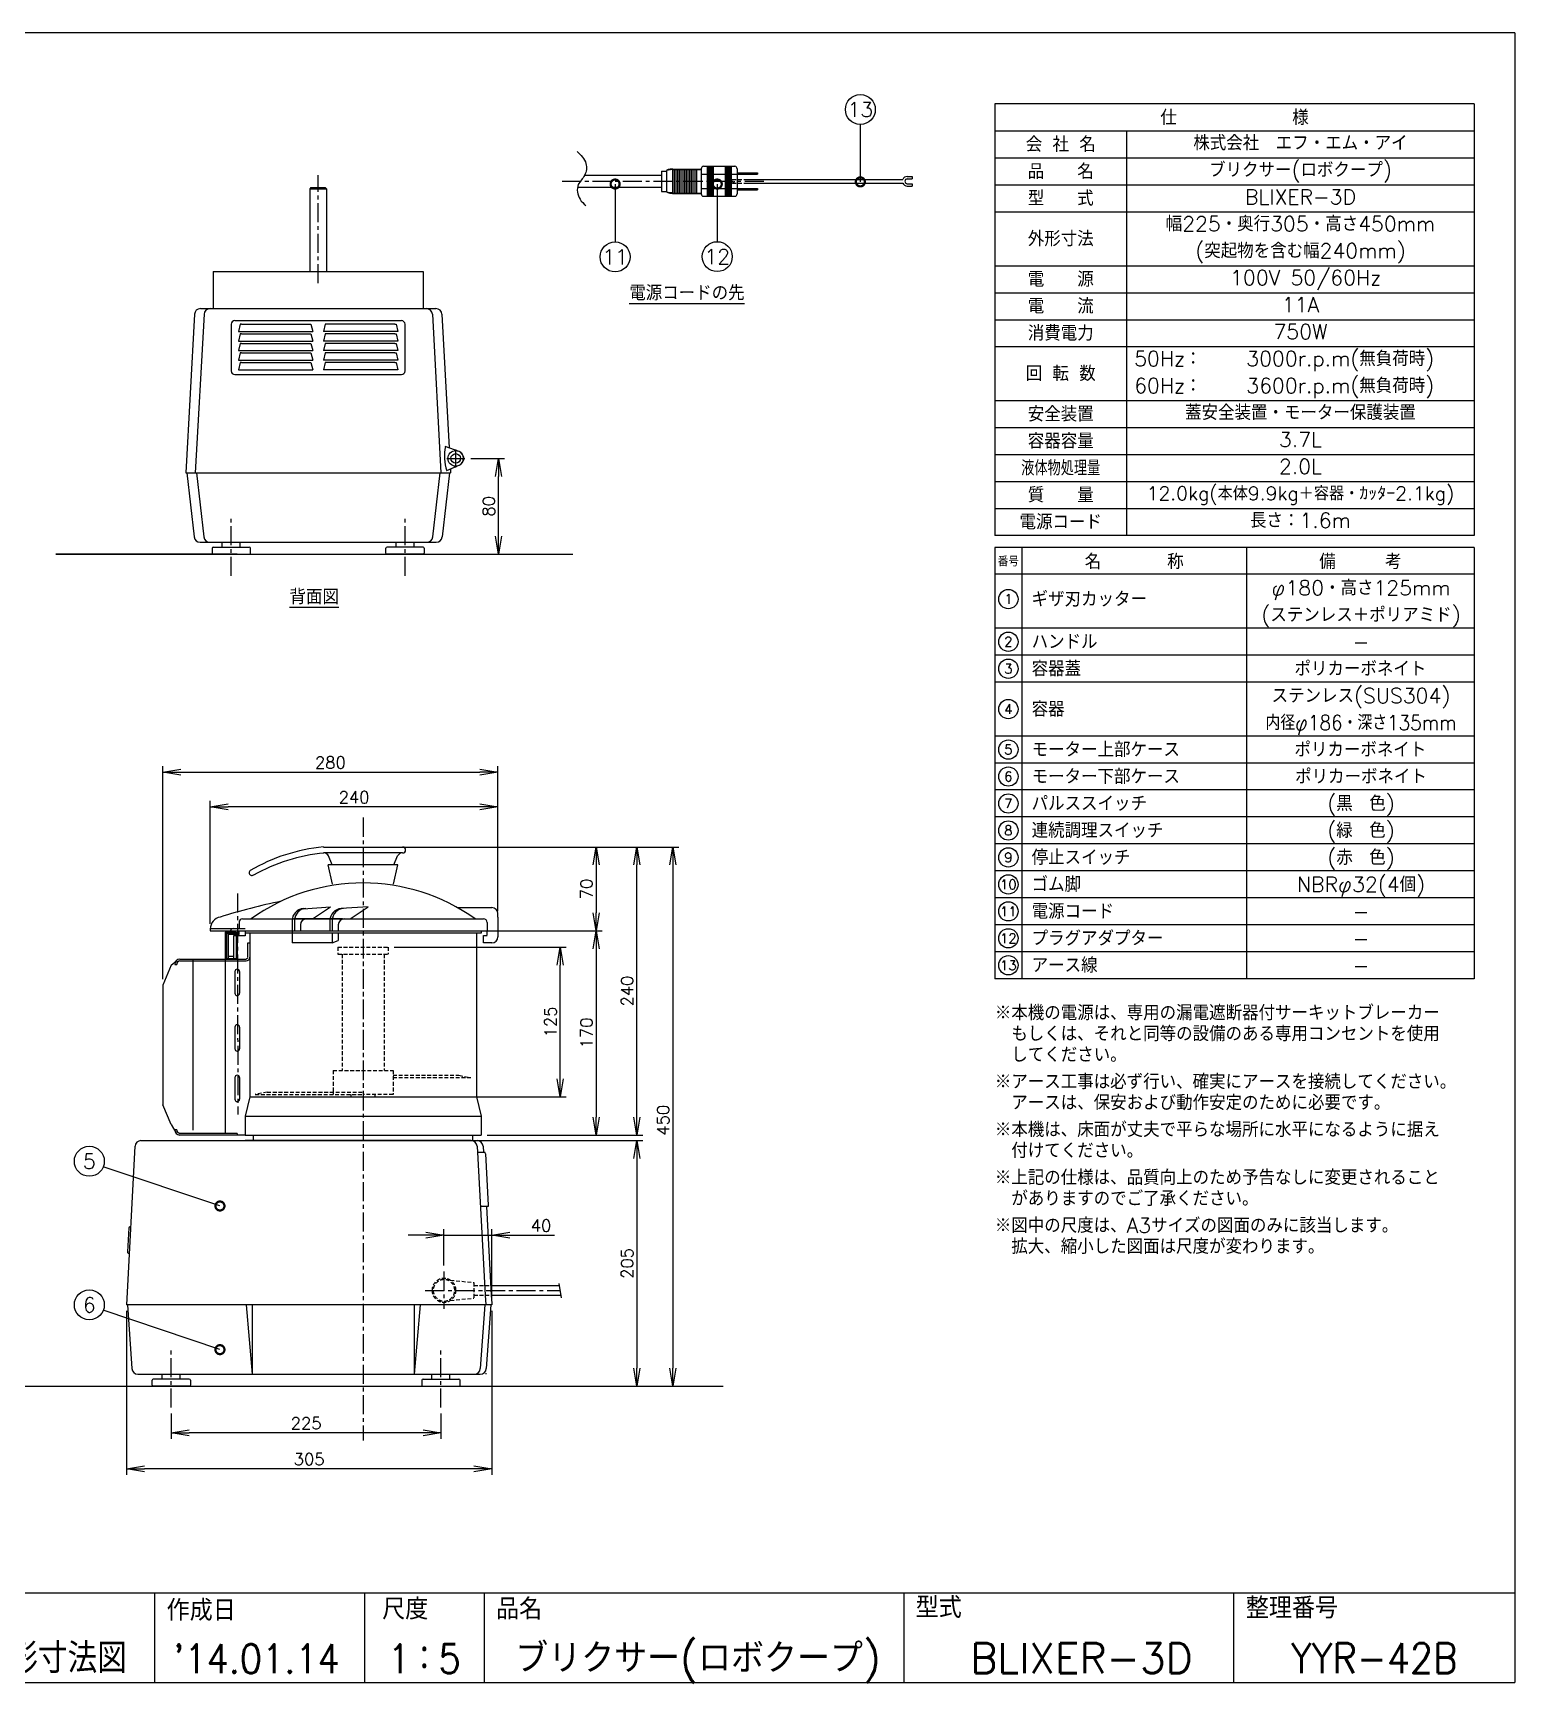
# Model space of a CAD drawing. Extents: x 115 to 2025, y 0 to 1377.
# Drawn here: x 789 to 2025, y 0 to 1377 of the extents above; entities that cross this region are included whole.
import ezdxf
from ezdxf.enums import TextEntityAlignment as Align

# ---------------------------------------------------------------- set-up
doc = ezdxf.new("R2010")
doc.units = 0
doc.header["$LTSCALE"] = 0.5
doc.header["$PDMODE"] = 3
doc.linetypes.add('CENTER', pattern=[50.8, 31.75, -6.35, 6.35, -6.35])
doc.linetypes.add('HIDDEN', pattern=[9.525, 6.35, -3.175])
doc.layers.get('0').update_dxf_attribs({"linetype": 'CONTINUOUS'})
doc.layers.get('DEFPOINTS').update_dxf_attribs({"linetype": 'CONTINUOUS'})
for name, color, linetype in [('DANMEN', 7, 'CONTINUOUS'), ('SIYOU', 7, 'CONTINUOUS'), ('SUNPOU', 7, 'CONTINUOUS'), ('WAKU', 7, 'CONTINUOUS')]:
    doc.layers.add(name, color=color, linetype=linetype)
doc.styles.get("Standard").update_dxf_attribs({"font": 'ROMANS', "bigfont": 'EXTFONT.shx'})
doc.dimstyles.get("Standard").update_dxf_attribs({"dimscale": 5, "dimtxt": 2, "dimasz": 3, "dimexe": 1, "dimexo": 1, "dimgap": 0.6, "dimtad": 3, "dimdec": 0, "dimzin": 0, "dimdsep": 46, "dimtxsty": 'STANDARD', "dimblk1": 'OPEN', "dimblk2": 'OPEN', "dimsah": 1, "dimcen": 1.5, "dimclrd": 7, "dimclre": 7, "dimclrt": 7, "dimadec": 0, "dimazin": 0, "dimtfac": 1, "dimtdec": 0, "dimtmove": 0, "dimatfit": 0, "dimldrblk": 'DOTSMALL', "dimfxl": 1, "dimtvp": 1, "dimtolj": 1, "dimtzin": 0, "dimarcsym": 0})

# ---------------------------------------------------------------- blocks, each defined once
blk = doc.blocks.new('_DotSmall')
at = {"color": 0, "linetype": 'ByBlock', "const_width": 0.5}
blk.add_lwpolyline([(-0.0625, 0, 1), (0.0625, 0, 1)], format="xyb", close=True, dxfattribs=at)
blk = doc.blocks.new('_OPEN')
at = {"color": 0, "linetype": 'ByBlock'}
for p, q in [((-1, 0.167), (0, 0)), ((0, 0), (-1, -0.167)), ((0, 0), (-1, 0))]:
    blk.add_line(p, q, dxfattribs=at)
blk = doc.blocks.new('*D7')
at = {"layer": 'DEFPOINTS', "color": 0}
for p in [(903.9, 229.5), (1128.9, 229.5), (903.9, 208.5)]:
    blk.add_point(p, dxfattribs=at)
at = {"layer": 'SUNPOU', "color": 7, "lineweight": -2}
for p, q in [((903.9, 224.5), (903.9, 203.5)), ((1128.9, 224.5), (1128.9, 203.5)), ((1113.9, 208.5), (918.9, 208.5))]:
    blk.add_line(p, q, dxfattribs=at)
at = {"layer": 'SUNPOU', "color": 7, "lineweight": -2, "xscale": 15, "yscale": 15, "zscale": 15, "rotation": 180}
blk.add_blockref('_OPEN', (903.9, 208.5), dxfattribs=at)
at = {"layer": 'SUNPOU', "color": 7, "lineweight": -2, "xscale": 15, "yscale": 15, "zscale": 15}
blk.add_blockref('_OPEN', (1128.9, 208.5), dxfattribs=at)
at = {"layer": 'SUNPOU', "color": 7, "insert": (1016.4, 216.5), "char_height": 10, "attachment_point": 5}
blk.add_mtext('\\A1;225', dxfattribs=at)
blk = doc.blocks.new('*D8')
at = {"layer": 'DEFPOINTS', "color": 0}
for p in [(1131.4, 373.4), (1131.4, 343), (1171.3, 316.4)]:
    blk.add_point(p, dxfattribs=at)
at = {"layer": 'SUNPOU', "color": 7, "lineweight": -2}
for p, q in [((1116.4, 373.4), (1101.4, 373.4)), ((1131.4, 348), (1131.4, 378.4)), ((1131.4, 373.4), (1171.3, 373.4)), ((1171.3, 321.4), (1171.3, 378.4)), ((1186.3, 373.4), (1223.5, 373.4))]:
    blk.add_line(p, q, dxfattribs=at)
at = {"layer": 'SUNPOU', "color": 7, "lineweight": -2, "xscale": 15, "yscale": 15, "zscale": 15}
blk.add_blockref('_OPEN', (1131.4, 373.4), dxfattribs=at)
at = {"layer": 'SUNPOU', "color": 7, "lineweight": -2, "xscale": 15, "yscale": 15, "zscale": 15, "rotation": 180}
blk.add_blockref('_OPEN', (1171.3, 373.4), dxfattribs=at)
at = {"layer": 'SUNPOU', "color": 7, "insert": (1212.4, 381.4), "char_height": 10, "attachment_point": 5}
blk.add_mtext('\\A1;40', dxfattribs=at)
blk = doc.blocks.new('*D9')
at = {"layer": 'DEFPOINTS', "color": 0}
for p in [(866.4, 315.4), (1171.4, 315.4), (866.4, 178.5)]:
    blk.add_point(p, dxfattribs=at)
at = {"layer": 'SUNPOU', "color": 7, "lineweight": -2}
for p, q in [((866.4, 310.4), (866.4, 173.5)), ((1171.4, 310.4), (1171.4, 173.5)), ((1156.4, 178.5), (881.4, 178.5))]:
    blk.add_line(p, q, dxfattribs=at)
at = {"layer": 'SUNPOU', "color": 7, "lineweight": -2, "xscale": 15, "yscale": 15, "zscale": 15, "rotation": 180}
blk.add_blockref('_OPEN', (866.4, 178.5), dxfattribs=at)
at = {"layer": 'SUNPOU', "color": 7, "lineweight": -2, "xscale": 15, "yscale": 15, "zscale": 15}
blk.add_blockref('_OPEN', (1171.4, 178.5), dxfattribs=at)
at = {"layer": 'SUNPOU', "color": 7, "insert": (1018.9, 186.5), "char_height": 10, "attachment_point": 5}
blk.add_mtext('\\A1;305', dxfattribs=at)
blk = doc.blocks.new('*D10')
at = {"layer": 'DEFPOINTS', "color": 0}
for p in [(1148.7, 1021.7), (1176.8, 1021.7), (1156.5, 941.7)]:
    blk.add_point(p, dxfattribs=at)
at = {"layer": 'SUNPOU', "color": 7, "lineweight": -2}
for p, q in [((1153.7, 1021.7), (1181.8, 1021.7)), ((1176.8, 956.7), (1176.8, 1006.7)), ((1161.5, 941.7), (1181.8, 941.7))]:
    blk.add_line(p, q, dxfattribs=at)
at = {"layer": 'SUNPOU', "color": 7, "lineweight": -2, "xscale": 15, "yscale": 15, "zscale": 15}
for p, rotation in [((1176.8, 1021.7), 90), ((1176.8, 941.7), 270)]:
    blk.add_blockref('_OPEN', p, dxfattribs=dict(at, rotation=rotation))
at = {"layer": 'SUNPOU', "color": 7, "insert": (1168.8, 981.7), "char_height": 10, "attachment_point": 5, "rotation": 90}
blk.add_mtext('\\A1;80', dxfattribs=at)
blk = doc.blocks.new('*D12')
at = {"layer": 'DEFPOINTS', "color": 0}
for p in [(1154.1, 452.4), (1154.1, 247.4), (1292.3, 247.4)]:
    blk.add_point(p, dxfattribs=at)
at = {"layer": 'SUNPOU', "color": 7, "lineweight": -2}
for p, q in [((1159.1, 452.4), (1297.3, 452.4)), ((1292.3, 437.4), (1292.3, 262.4)), ((1159.1, 247.4), (1297.3, 247.4))]:
    blk.add_line(p, q, dxfattribs=at)
at = {"layer": 'SUNPOU', "color": 7, "lineweight": -2, "xscale": 15, "yscale": 15, "zscale": 15}
for p, rotation in [((1292.3, 452.4), 90), ((1292.3, 247.4), 270)]:
    blk.add_blockref('_OPEN', p, dxfattribs=dict(at, rotation=rotation))
at = {"layer": 'SUNPOU', "color": 7, "insert": (1284.3, 349.9), "char_height": 10, "attachment_point": 5, "rotation": 90}
blk.add_mtext('\\A1;205', dxfattribs=at)
blk = doc.blocks.new('*D13')
at = {"layer": 'DEFPOINTS', "color": 0}
for p in [(1091.4, 697.4), (1167.4, 627.4), (1258.3, 627.4)]:
    blk.add_point(p, dxfattribs=at)
at = {"layer": 'SUNPOU', "color": 7, "lineweight": -2}
for p, q in [((1096.4, 697.4), (1263.3, 697.4)), ((1258.3, 682.4), (1258.3, 642.4)), ((1172.4, 627.4), (1263.3, 627.4))]:
    blk.add_line(p, q, dxfattribs=at)
at = {"layer": 'SUNPOU', "color": 7, "lineweight": -2, "xscale": 15, "yscale": 15, "zscale": 15}
for p, rotation in [((1258.3, 697.4), 90), ((1258.3, 627.4), 270)]:
    blk.add_blockref('_OPEN', p, dxfattribs=dict(at, rotation=rotation))
at = {"layer": 'SUNPOU', "color": 7, "insert": (1250.3, 662.4), "char_height": 10, "attachment_point": 5, "rotation": 90}
blk.add_mtext('\\A1;70', dxfattribs=at)
blk = doc.blocks.new('*D14')
at = {"layer": 'DEFPOINTS', "color": 0}
for p in [(1162.4, 627.4), (1162.4, 456.9), (1258.3, 456.9)]:
    blk.add_point(p, dxfattribs=at)
at = {"layer": 'SUNPOU', "color": 7, "lineweight": -2}
for p, q in [((1167.4, 627.4), (1263.3, 627.4)), ((1258.3, 612.4), (1258.3, 471.9)), ((1167.4, 456.9), (1263.3, 456.9))]:
    blk.add_line(p, q, dxfattribs=at)
at = {"layer": 'SUNPOU', "color": 7, "lineweight": -2, "xscale": 15, "yscale": 15, "zscale": 15}
for p, rotation in [((1258.3, 627.4), 90), ((1258.3, 456.9), 270)]:
    blk.add_blockref('_OPEN', p, dxfattribs=dict(at, rotation=rotation))
at = {"layer": 'SUNPOU', "color": 7, "insert": (1250.3, 542.2), "char_height": 10, "attachment_point": 5, "rotation": 90}
blk.add_mtext('\\A1;170', dxfattribs=at)
blk = doc.blocks.new('*D15')
at = {"layer": 'DEFPOINTS', "color": 0}
for p in [(1210.3, 697.4), (1292.3, 697.4), (1210.3, 456.9)]:
    blk.add_point(p, dxfattribs=at)
at = {"layer": 'SUNPOU', "color": 7, "lineweight": -2}
for p, q in [((1215.3, 697.4), (1297.3, 697.4)), ((1292.3, 471.9), (1292.3, 682.4)), ((1215.3, 456.9), (1297.3, 456.9))]:
    blk.add_line(p, q, dxfattribs=at)
at = {"layer": 'SUNPOU', "color": 7, "lineweight": -2, "xscale": 15, "yscale": 15, "zscale": 15}
for p, rotation in [((1292.3, 697.4), 90), ((1292.3, 456.9), 270)]:
    blk.add_blockref('_OPEN', p, dxfattribs=dict(at, rotation=rotation))
at = {"layer": 'SUNPOU', "color": 7, "insert": (1284.3, 577.2), "char_height": 10, "attachment_point": 5, "rotation": 90}
blk.add_mtext('\\A1;240', dxfattribs=at)
blk = doc.blocks.new('*D16')
at = {"layer": 'DEFPOINTS', "color": 0}
for p in [(1087.5, 697.4), (1087.5, 247.4), (1322.3, 247.4)]:
    blk.add_point(p, dxfattribs=at)
at = {"layer": 'SUNPOU', "color": 7, "lineweight": -2}
for p, q in [((1092.5, 697.4), (1327.3, 697.4)), ((1322.3, 682.4), (1322.3, 262.4)), ((1092.5, 247.4), (1327.3, 247.4))]:
    blk.add_line(p, q, dxfattribs=at)
at = {"layer": 'SUNPOU', "color": 7, "lineweight": -2, "xscale": 15, "yscale": 15, "zscale": 15}
for p, rotation in [((1322.3, 697.4), 90), ((1322.3, 247.4), 270)]:
    blk.add_blockref('_OPEN', p, dxfattribs=dict(at, rotation=rotation))
at = {"layer": 'SUNPOU', "color": 7, "insert": (1314.3, 469.4), "char_height": 10, "attachment_point": 5, "rotation": 90}
blk.add_mtext('\\A1;450', dxfattribs=at)
blk = doc.blocks.new('*D18')
at = {"layer": 'DEFPOINTS', "color": 0}
for p in [(1176.4, 759.9), (1176.4, 638.8), (896.9, 582.2)]:
    blk.add_point(p, dxfattribs=at)
at = {"layer": 'SUNPOU', "color": 7, "lineweight": -2}
for p, q in [((896.9, 587.2), (896.9, 764.9)), ((911.9, 759.9), (1161.4, 759.9)), ((1176.4, 643.8), (1176.4, 764.9))]:
    blk.add_line(p, q, dxfattribs=at)
at = {"layer": 'SUNPOU', "color": 7, "lineweight": -2, "xscale": 15, "yscale": 15, "zscale": 15, "rotation": 180}
blk.add_blockref('_OPEN', (896.9, 759.9), dxfattribs=at)
at = {"layer": 'SUNPOU', "color": 7, "lineweight": -2, "xscale": 15, "yscale": 15, "zscale": 15}
blk.add_blockref('_OPEN', (1176.4, 759.9), dxfattribs=at)
at = {"layer": 'SUNPOU', "color": 7, "insert": (1036.6, 767.9), "char_height": 10, "attachment_point": 5}
blk.add_mtext('\\A1;280', dxfattribs=at)
blk = doc.blocks.new('*D19')
at = {"layer": 'DEFPOINTS', "color": 0}
for p in [(936.4, 730.9), (1176.4, 640.3), (936.4, 628.4)]:
    blk.add_point(p, dxfattribs=at)
at = {"layer": 'SUNPOU', "color": 7, "lineweight": -2}
for p, q in [((936.4, 633.4), (936.4, 735.9)), ((1161.4, 730.9), (951.4, 730.9)), ((1176.4, 645.3), (1176.4, 735.9))]:
    blk.add_line(p, q, dxfattribs=at)
at = {"layer": 'SUNPOU', "color": 7, "lineweight": -2, "xscale": 15, "yscale": 15, "zscale": 15, "rotation": 180}
blk.add_blockref('_OPEN', (936.4, 730.9), dxfattribs=at)
at = {"layer": 'SUNPOU', "color": 7, "lineweight": -2, "xscale": 15, "yscale": 15, "zscale": 15}
blk.add_blockref('_OPEN', (1176.4, 730.9), dxfattribs=at)
at = {"layer": 'SUNPOU', "color": 7, "insert": (1056.4, 738.9), "char_height": 10, "attachment_point": 5}
blk.add_mtext('\\A1;240', dxfattribs=at)
blk = doc.blocks.new('*D26')
at = {"layer": 'DEFPOINTS', "color": 0}
for p in [(1084.9, 613.9), (1228.3, 613.9), (1073.9, 488.9)]:
    blk.add_point(p, dxfattribs=at)
at = {"layer": 'SUNPOU', "color": 7, "lineweight": -2}
for p, q in [((1089.9, 613.9), (1233.3, 613.9)), ((1228.3, 503.9), (1228.3, 598.9)), ((1078.9, 488.9), (1233.3, 488.9))]:
    blk.add_line(p, q, dxfattribs=at)
at = {"layer": 'SUNPOU', "color": 7, "lineweight": -2, "xscale": 15, "yscale": 15, "zscale": 15}
for p, rotation in [((1228.3, 613.9), 90), ((1228.3, 488.9), 270)]:
    blk.add_blockref('_OPEN', p, dxfattribs=dict(at, rotation=rotation))
at = {"layer": 'SUNPOU', "color": 7, "insert": (1220.3, 551.4), "char_height": 10, "attachment_point": 5, "rotation": 90}
blk.add_mtext('\\A1;125', dxfattribs=at)

msp = doc.modelspace()

# ---------------------------------------------------------------- linework, layer by layer
at = {"color": 2}
for p, q in [((1020.4, 1247.7), (1019.4, 1246.7)), ((1019.4, 1246.7), (1019.4, 1177.7)), ((1019.4, 1246.7), (1033.4, 1246.7)), ((1020.4, 1247.7), (1032.4, 1247.7)), ((1032.4, 1247.7), (1033.4, 1246.7)), ((1033.4, 1246.7), (1033.4, 1177.7)), ((938.9, 1177.7), (1113.9, 1177.7)), ((938.9, 1177.7), (938.9, 1146.7)), ((1113.9, 1177.7), (1113.9, 1146.7)), ((928.2, 1146.7), (1124.7, 1146.7)), ((923.2, 1142), (915.9, 1009.7)), ((931.2, 1142), (923.9, 1009.7)), ((953.9, 1133.7), (953.9, 1094.7)), ((956.9, 1136.7), (1095.9, 1136.7)), ((961.4, 1133.7), (959.9, 1127.7)), ((962.4, 1133.7), (961.4, 1133.7)), ((962.4, 1133.7), (1019.4, 1133.7)), ((1019.4, 1133.7), (1020.4, 1133.7)), ((1020.4, 1133.7), (1021.9, 1127.7)), ((1032.4, 1133.7), (1030.9, 1127.7)), ((1033.4, 1133.7), (1032.4, 1133.7)), ((1090.4, 1133.7), (1033.4, 1133.7)), ((1090.4, 1133.7), (1091.4, 1133.7)), ((1091.4, 1133.7), (1092.9, 1127.7)), ((1098.9, 1094.7), (1098.9, 1133.7)), ((1121.7, 1142), (1128.9, 1009.7)), ((1129.7, 1142), (1135.8, 1030.5)), ((959.9, 1127.7), (1021.9, 1127.7)), ((961.4, 1125.7), (959.9, 1119.7)), ((959.9, 1119.7), (1021.9, 1119.7)), ((961.4, 1117.7), (959.9, 1111.7)), ((962.4, 1125.7), (961.4, 1125.7)), ((962.4, 1117.7), (961.4, 1117.7)), ((962.4, 1125.7), (1019.4, 1125.7)), ((962.4, 1117.7), (1019.4, 1117.7)), ((1019.4, 1125.7), (1020.4, 1125.7)), ((1019.4, 1117.7), (1020.4, 1117.7)), ((1020.4, 1125.7), (1021.9, 1119.7)), ((1020.4, 1117.7), (1021.9, 1111.7)), ((1092.9, 1127.7), (1030.9, 1127.7)), ((1032.4, 1125.7), (1030.9, 1119.7)), ((1092.9, 1119.7), (1030.9, 1119.7)), ((1032.4, 1117.7), (1030.9, 1111.7)), ((1033.4, 1125.7), (1032.4, 1125.7)), ((1033.4, 1117.7), (1032.4, 1117.7)), ((1090.4, 1125.7), (1033.4, 1125.7)), ((1090.4, 1117.7), (1033.4, 1117.7)), ((1090.4, 1125.7), (1091.4, 1125.7)), ((1090.4, 1117.7), (1091.4, 1117.7)), ((1091.4, 1125.7), (1092.9, 1119.7)), ((1091.4, 1117.7), (1092.9, 1111.7)), ((959.9, 1111.7), (1021.9, 1111.7)), ((961.4, 1109.7), (959.9, 1103.7)), ((959.9, 1103.7), (1021.9, 1103.7)), ((961.4, 1101.7), (959.9, 1095.7)), ((962.4, 1109.7), (961.4, 1109.7)), ((962.4, 1101.7), (961.4, 1101.7)), ((962.4, 1109.7), (1019.4, 1109.7)), ((962.4, 1101.7), (1019.4, 1101.7)), ((1019.4, 1109.7), (1020.4, 1109.7)), ((1019.4, 1101.7), (1020.4, 1101.7)), ((1020.4, 1109.7), (1021.9, 1103.7)), ((1020.4, 1101.7), (1021.9, 1095.7)), ((1092.9, 1111.7), (1030.9, 1111.7)), ((1032.4, 1109.7), (1030.9, 1103.7)), ((1092.9, 1103.7), (1030.9, 1103.7)), ((1032.4, 1101.7), (1030.9, 1095.7)), ((1033.4, 1109.7), (1032.4, 1109.7)), ((1033.4, 1101.7), (1032.4, 1101.7)), ((1090.4, 1109.7), (1033.4, 1109.7)), ((1090.4, 1101.7), (1033.4, 1101.7)), ((1090.4, 1109.7), (1091.4, 1109.7)), ((1090.4, 1101.7), (1091.4, 1101.7)), ((1091.4, 1109.7), (1092.9, 1103.7)), ((1091.4, 1101.7), (1092.9, 1095.7)), ((956.9, 1091.7), (1095.9, 1091.7)), ((959.9, 1095.7), (1021.9, 1095.7)), ((1092.9, 1095.7), (1030.9, 1095.7)), ((1144, 1027.6), (1132.5, 1031.6)), ((915.9, 1009.7), (1136.9, 1009.7)), ((916.9, 1009.7), (922.9, 956.2)), ((924.9, 1009.7), (930.9, 956.2)), ((1127.9, 1009.7), (1121.9, 956.2)), ((1136, 1009.7), (1130, 956.2)), ((1144.4, 1016), (1133.6, 1011.3)), ((1136.8, 1012.7), (1136.9, 1009.7)), ((927.9, 951.7), (1125, 951.7)), ((946.4, 947.7), (946.4, 951.7)), ((961.4, 947.7), (961.4, 951.7)), ((1091.4, 947.7), (1091.4, 951.7)), ((1106.4, 947.7), (1106.4, 951.7)), ((958.9, 941.7), (807.6, 941.7)), ((807.6, 941.7), (1238.9, 941.7)), ((937.9, 946.7), (937.9, 942.7)), ((938.9, 947.7), (968.9, 947.7)), ((938.9, 941.7), (968.9, 941.7)), ((969.9, 942.7), (969.9, 946.7)), ((1082.9, 942.7), (1082.9, 946.7)), ((1113.9, 947.7), (1083.9, 947.7)), ((1113.9, 941.7), (1083.9, 941.7)), ((1114.9, 946.7), (1114.9, 942.7)), ((1030.8, 697.4), (1096.9, 697.4)), ((1096.9, 692.4), (1030.8, 692.4)), ((1038.1, 682.4), (1035, 690)), ((1089.6, 682.4), (1092.7, 690)), ((1092.9, 682.4), (1034.9, 682.4)), ((1038.3, 666.4), (1034.9, 682.4)), ((1089.4, 666.4), (1092.9, 682.4)), ((1014, 645.9), (1036.7, 647.4)), ((1021.7, 637.4), (1036.7, 647.4)), ((1068.2, 647.4), (1045.6, 646)), ((1053.2, 637.4), (1068.2, 647.4)), ((960.4, 634.4), (960.4, 629.4)), ((963.4, 637.4), (1095.3, 637.4)), ((1004.7, 636), (1004.7, 617.4)), ((1036.3, 637.4), (1006.2, 637.4)), ((1006.7, 636.1), (1006.7, 627.4)), ((1046.8, 637.4), (1016.7, 637.4)), ((1036.2, 636.1), (1036.2, 627.4)), ((1038.2, 636.2), (1038.2, 627.4)), ((1095.3, 637.4), (1137.2, 637.4)), ((1137.2, 637.4), (1164.4, 637.4)), ((1142.6, 646.8), (1171.4, 646.8)), ((1167.4, 634.4), (1167.4, 627.4)), ((1176.4, 638.8), (1176.4, 641.8)), ((1176.4, 638.8), (1176.4, 622.4)), ((936.4, 629.4), (965.4, 629.4)), ((936.4, 629.4), (936.4, 627.4)), ((936.4, 627.4), (1137.4, 627.4)), ((948.9, 626.4), (948.9, 603.4)), ((948.9, 626.4), (957.9, 626.4)), ((949.9, 625.4), (949.9, 604.4)), ((949.9, 625.4), (960.4, 625.4)), ((951.4, 625.4), (951.4, 604.4)), ((960.4, 624.4), (951.4, 624.4)), ((965.4, 623.4), (955.9, 623.4)), ((955.9, 623.4), (955.9, 604.4)), ((957.9, 626.4), (957.9, 625.4)), ((957.9, 623.4), (957.9, 604.4)), ((958.9, 623.4), (958.9, 603.8)), ((960.4, 624.4), (960.4, 627.4)), ((965.4, 627.4), (965.4, 623.4)), ((1162.4, 625.4), (965.4, 625.4)), ((969.4, 625.4), (969.4, 488.9)), ((1011.7, 632.4), (1011.7, 627.4)), ((1038.2, 625.4), (1038.2, 617.4)), ((1043.2, 632.4), (1043.2, 627.4)), ((1043.2, 625.4), (1043.2, 619.4)), ((1137.4, 627.4), (1167.4, 627.4)), ((1158.4, 625.4), (1158.4, 488.9)), ((1162.4, 627.4), (1162.4, 625.4)), ((1164.4, 617.4), (1164.4, 623.6)), ((1164.4, 623.6), (1167.3, 623.6)), ((1167.3, 623.9), (1167.3, 627.4)), ((948.9, 607.4), (948.9, 458.4)), ((951.4, 606.4), (955.9, 606.4)), ((967.7, 605.4), (967.7, 617.4)), ((967.7, 617.4), (969.4, 617.4)), ((1038.2, 617.4), (1004.7, 617.4)), ((1038.2, 617.4), (1043.2, 619.4)), ((1171.4, 617.4), (1164.4, 617.4)), ((903.7, 598.7), (896.9, 582.2)), ((903.7, 598.7), (908.4, 602.8)), ((906.9, 599.4), (908.4, 599.4)), ((910.9, 603.8), (965.7, 603.8)), ((911.1, 602.3), (966.4, 602.4)), ((921.9, 603.4), (921.9, 461)), ((949.9, 604.4), (957.9, 604.4)), ((956.9, 593.4), (956.9, 575.4)), ((960.9, 593.4), (960.9, 575.4)), ((896.9, 582.2), (896.9, 482.2)), ((956.9, 547.1), (956.9, 529.1)), ((960.9, 547.1), (960.9, 529.1)), ((956.9, 504.9), (956.9, 486.9)), ((960.9, 504.9), (960.9, 486.9)), ((903.7, 465.7), (896.9, 482.2)), ((969.4, 488.9), (965.4, 472.9)), ((969.4, 488.9), (1158.4, 488.9)), ((1158.4, 488.9), (1162.4, 472.9)), ((965.4, 472.9), (965.4, 456.9)), ((965.4, 472.9), (1162.4, 472.9)), ((1162.4, 472.9), (1162.4, 456.9)), ((903.7, 465.7), (907.6, 459)), ((908.4, 461.4), (906.9, 461.4)), ((948.8, 456.9), (911, 456.9)), ((948.9, 458.4), (911.1, 458.4)), ((965.4, 456.9), (948.8, 456.9)), ((958.9, 458.4), (948.9, 458.4)), ((958.9, 458.4), (958.9, 456.9)), ((965.4, 456.9), (1162.4, 456.9)), ((972.4, 452.4), (972.4, 456.9)), ((1155.4, 452.4), (1155.4, 456.9)), ((873.6, 447.7), (866.4, 315.4)), ((878.6, 452.4), (1159.1, 452.4)), ((1154.1, 452.4), (965.4, 452.4)), ((1159.1, 447.7), (1165.9, 323.4)), ((1165.9, 442.4), (1159.4, 442.4)), ((1164.1, 447.7), (1164.4, 442.4)), ((1166, 441.4), (1165.9, 442.4)), ((1166, 441.4), (1168.3, 398.4)), ((1168.4, 397.4), (1161.9, 397.4)), ((1166.9, 397.4), (1170.9, 323.4)), ((1168.3, 398.4), (1168.4, 397.4)), ((868.4, 379.5), (867.3, 359.5)), ((869.4, 380.4), (869.9, 380.4)), ((868.3, 358.4), (868.7, 358.4)), ((1170.5, 331.4), (1227.4, 331.4)), ((1227.2, 333), (1229.1, 321.1)), ((1165.9, 323.4), (1166.4, 315.4)), ((1170.9, 323.4), (1171.3, 316.4)), ((1170.9, 323.4), (1228.7, 323.4)), ((1171.4, 315.4), (866.4, 315.4)), ((867.4, 315.4), (871, 262.1)), ((966.4, 315.4), (971.4, 257.4)), ((971.4, 315.4), (971.4, 257.4)), ((1106.4, 315.4), (1106.4, 257.4)), ((1111.4, 315.4), (1106.4, 257.4)), ((1165.4, 315.4), (1161.7, 262.1)), ((1170.4, 315.4), (1166.7, 262.1)), ((1171.3, 316.4), (1171.4, 315.4)), ((876, 257.4), (1161.7, 257.4)), ((887.9, 248.4), (887.9, 252.4)), ((918.9, 253.4), (888.9, 253.4)), ((896.4, 253.4), (896.4, 257.4)), ((911.4, 253.4), (911.4, 257.4)), ((919.9, 252.4), (919.9, 248.4)), ((1112.9, 252.4), (1112.9, 248.4)), ((1113.9, 253.4), (1143.9, 253.4)), ((1121.4, 253.4), (1121.4, 257.4)), ((1136.4, 253.4), (1136.4, 257.4)), ((1144.9, 248.4), (1144.9, 252.4)), ((1166.4, 258.4), (1166.4, 257.4)), ((918.9, 247.4), (888.9, 247.4)), ((1113.9, 247.4), (1143.9, 247.4))]:
    msp.add_line(p, q, dxfattribs=at)
at = {"color": 2, "linetype": 'CENTER'}
for p, q in [((1063.9, 721.9), (1063.9, 473.9)), ((959, 658.6), (959.4, 474.1)), ((1063.9, 620.9), (1063.9, 202.1))]:
    msp.add_line(p, q, dxfattribs=at)
at = {"color": 2}
for radius in [6.5, 4]:
    msp.add_circle((1141.2, 1021.7), radius, dxfattribs=at)
for centre, radius, start, end in [((928.2, 1141.7), 5, 90, 176.8665), ((936.2, 1141.7), 5, 90, 176.8665), ((1116.7, 1141.7), 5, 3.1335, 90), ((1124.7, 1141.7), 5, 3.1335, 90), ((956.9, 1133.7), 3, 90, 180), ((1095.9, 1133.7), 3, 0, 90), ((956.9, 1094.7), 3, 180, 270), ((1095.9, 1094.7), 3, 270, 0), ((1174.1, 1023.7), 42.3, 169.2218, 197.0452), ((1141.2, 1021.7), 6.5, 298.7359, 64.437), ((927.9, 956.7), 5, 186.3944, 270), ((935.9, 956.7), 5, 186.3944, 270), ((1117, 956.7), 5, 270, 353.6056), ((1125, 956.7), 5, 270, 353.6056), ((938.9, 946.7), 1, 90, 180), ((938.9, 942.7), 1, 180, 270), ((968.9, 946.7), 1, 0, 90), ((968.9, 942.7), 1, 270, 0), ((1083.9, 946.7), 1, 90, 180), ((1083.9, 942.7), 1, 180, 270), ((1113.9, 946.7), 1, 0, 90), ((1113.9, 942.7), 1, 270, 0), ((1045.8, 545.9), 152.3, 95.6575, 119.9475), ((1045.9, 543.1), 150, 95.5984, 119.2669), ((1031.3, 688.4), 4, 22.5791, 90), ((1096.4, 688.4), 4, 90, 157.4209), ((1096.9, 694.9), 2.5, 270, 90), ((971.2, 676), 2.36, 122.3716, 304.3619), ((1063.9, 506.7), 160.7, 54.4217, 125.5783), ((1097.6, 155.3), 507.2, 101.6018, 107.5543), ((946.4, 629.1), 10, 100.1272, 180), ((963.4, 634.4), 3, 90, 180), ((1014.7, 636), 10, 93.8141, 180), ((1016.7, 636.1), 10, 93.8141, 180), ((1016.7, 632.4), 5, 90, 180), ((1046.2, 636), 10, 93.5763, 180), ((1048.2, 636.2), 10, 93.5763, 180), ((1048.2, 632.4), 5, 90, 180), ((1164.4, 634.4), 3, 0, 90), ((1171.4, 641.8), 5, 0, 90), ((955.4, 627.4), 2, 90, 180), ((1171.4, 622.4), 5, 270, 0), ((911.4, 599.4), 4.5, 95.4403, 180), ((911.4, 599.4), 3, 95.4403, 180), ((958.9, 593.4), 2, 0, 180), ((965.7, 605.8), 2, 270, 345.8693), ((966.4, 605.4), 3, 270, 0), ((958.9, 575.4), 2, 180, 0), ((958.9, 547.1), 2, 0, 180), ((958.9, 529.1), 2, 180, 0), ((958.9, 504.9), 2, 0, 180), ((958.9, 486.9), 2, 180, 0), ((911.4, 461.4), 4.5, 180, 264.5597), ((911.4, 461.4), 3, 180, 264.5597), ((878.6, 447.4), 5, 90, 176.8665), ((1154.1, 447.4), 5, 3.1335, 90), ((1159.1, 447.4), 5, 3.1335, 90), ((869.4, 379.4), 1, 90, 176.8665), ((868.3, 359.4), 1, 176.8665, 270), ((876, 262.4), 5, 183.9452, 270), ((1156.7, 262.4), 5, 270, 356.0548), ((1161.7, 262.4), 5, 270, 356.0548), ((888.9, 252.4), 1, 90, 180), ((888.9, 248.4), 1, 180, 270), ((918.9, 252.4), 1, 0, 90), ((918.9, 248.4), 1, 270, 0), ((1113.9, 252.4), 1, 90, 180), ((1113.9, 248.4), 1, 180, 270), ((1143.9, 252.4), 1, 0, 90), ((1143.9, 248.4), 1, 270, 0)]:
    msp.add_arc(centre, radius, start, end, dxfattribs=at)
at = {"layer": 'DANMEN', "color": 4, "linetype": 'CENTER'}
for p, q in [((1026.4, 1168), (1026.4, 1258)), ((1229.9, 1253), (1401.2, 1253)), ((1133.7, 1021.7), (1148.7, 1021.7)), ((1141.2, 1014.2), (1141.2, 1029.2)), ((953.9, 923.8), (953.9, 973.7)), ((953.9, 923.8), (953.9, 973.7)), ((1098.9, 923.8), (1098.9, 973.7)), ((1098.9, 923.8), (1098.9, 973.7)), ((1131.4, 343), (1131.4, 311.9)), ((1115.8, 327.4), (1228.1, 327.4)), ((903.9, 229.5), (903.9, 279.4)), ((1128.9, 229.5), (1128.9, 279.4))]:
    msp.add_line(p, q, dxfattribs=at)
at = {"layer": 'DANMEN', "color": 2}
for p, q in [((1248.8, 1258), (1313, 1258)), ((1313, 1261.5), (1313, 1244.5)), ((1313, 1261.5), (1317, 1261.5)), ((1317, 1261.5), (1317, 1244.5)), ((1322, 1263.2), (1346, 1263.2)), ((1322, 1262.7), (1322, 1243.2)), ((1322, 1262.7), (1346, 1262.7)), ((1323.4, 1262.7), (1323.4, 1243.2)), ((1324.9, 1262.7), (1324.9, 1243.2)), ((1326.3, 1262.7), (1326.3, 1243.2)), ((1327.7, 1262.7), (1327.7, 1243.2)), ((1329.1, 1262.7), (1329.1, 1243.2)), ((1330.6, 1262.7), (1330.6, 1243.2)), ((1332, 1262.7), (1332, 1243.2)), ((1333.4, 1262.7), (1333.4, 1243.2)), ((1334.9, 1262.7), (1334.9, 1243.2)), ((1336.3, 1262.7), (1336.3, 1243.2)), ((1337.7, 1262.7), (1337.7, 1243.2)), ((1339.1, 1262.7), (1339.1, 1243.2)), ((1340.6, 1262.7), (1340.6, 1243.2)), ((1342, 1262.7), (1342, 1243.2)), ((1346, 1263.5), (1346, 1242.5)), ((1346, 1259), (1376, 1259)), ((1348, 1265.5), (1374, 1265.5)), ((1351, 1265.5), (1351, 1240.5)), ((1352, 1265.5), (1352, 1240.5)), ((1353, 1265.5), (1353, 1240.5)), ((1354, 1265.5), (1354, 1240.5)), ((1355, 1265.5), (1355, 1240.5)), ((1356, 1265.5), (1356, 1240.5)), ((1366, 1265.5), (1366, 1240.5)), ((1367, 1265.5), (1367, 1240.5)), ((1368, 1265.5), (1368, 1240.5)), ((1369, 1265.5), (1369, 1240.5)), ((1370, 1265.5), (1370, 1240.5)), ((1371, 1265.5), (1371, 1240.5)), ((1376, 1263.5), (1376, 1242.5)), ((1376, 1260), (1393, 1260)), ((1376, 1259), (1393, 1259)), ((1384.5, 1254.5), (1514.3, 1254.5)), ((1393, 1260), (1393, 1259)), ((1518, 1257), (1522, 1257)), ((1518, 1255), (1522, 1255)), ((1522, 1257), (1522, 1255)), ((1242.9, 1248), (1313, 1248)), ((1313, 1244.5), (1317, 1244.5)), ((1322, 1243.2), (1346, 1243.2)), ((1322, 1242.7), (1346, 1242.7)), ((1346, 1247), (1376, 1247)), ((1348, 1240.5), (1374, 1240.5)), ((1376, 1247), (1393, 1247)), ((1376, 1246), (1393, 1246)), ((1384.5, 1251.5), (1514.3, 1251.5)), ((1393, 1247), (1393, 1246)), ((1518, 1251), (1522, 1251)), ((1518, 1249), (1522, 1249)), ((1522, 1251), (1522, 1249)), ((163.2, 247.4), (1364.3, 247.4))]:
    msp.add_line(p, q, dxfattribs=at)
at = {"layer": 'DANMEN', "color": 2, "linetype": 'HIDDEN'}
for p, q in [((1372, 1254.5), (1384.5, 1254.5)), ((1372, 1251.5), (1384.5, 1251.5)), ((1042.9, 613.9), (1084.9, 613.9)), ((1042.9, 613.9), (1042.9, 607.9)), ((1042.9, 607.9), (1084.9, 607.9)), ((1046.4, 607.9), (1046.4, 510.9)), ((1081.4, 607.9), (1081.4, 510.9)), ((1084.9, 613.9), (1084.9, 607.9)), ((1038.9, 510.9), (1038.9, 490.9)), ((1038.9, 510.9), (1088.9, 510.9)), ((1088.9, 510.9), (1088.9, 490.9)), ((1088.9, 506.9), (1143.9, 506.9)), ((1088.9, 504.9), (1153.9, 504.9)), ((1143.9, 506.9), (1153.9, 504.9)), ((983.9, 492.9), (973.9, 490.9)), ((973.9, 490.9), (1063.9, 490.9)), ((983.9, 492.9), (1063.9, 492.9)), ((1053.9, 488.9), (1053.9, 490.9)), ((1088.9, 490.9), (1063.9, 490.9)), ((1073.9, 488.9), (1073.9, 490.9))]:
    msp.add_line(p, q, dxfattribs=at)
at = {"layer": 'DANMEN', "color": 4, "linetype": 'HIDDEN'}
for p, q in [((1136.7, 335.9), (1156.4, 333.9)), ((1156.4, 333.9), (1156.4, 320.9)), ((1156.4, 331.4), (1170.5, 331.4)), ((1136.7, 319), (1156.4, 320.9)), ((1156.4, 323.4), (1170.9, 323.4))]:
    msp.add_line(p, q, dxfattribs=at)
at = {"layer": 'DANMEN', "color": 2, "linetype": 'HIDDEN'}
msp.add_circle((1372, 1253), 1.5, dxfattribs=at)
at = {"layer": 'DANMEN', "color": 2}
for centre, radius, start, end in [((1348, 1263.5), 2, 90, 180), ((1374, 1263.5), 2, 0, 90), ((1518, 1253), 4, 90, 157.9757), ((1518, 1253), 2, 90, 270), ((1348, 1242.5), 2, 180, 270), ((1374, 1242.5), 2, 270, 0), ((1518, 1253), 4, 202.0243, 270)]:
    msp.add_arc(centre, radius, start, end, dxfattribs=at)
at = {"layer": 'DANMEN', "color": 4, "linetype": 'HIDDEN'}
for radius, start, end in [(10, 0, 180), (9, 0, 180), (10, 180, 0), (9, 180, 0)]:
    msp.add_arc((1131.4, 327.4), radius, start, end, dxfattribs=at)
at = {"layer": 'DANMEN', "color": 2}
for ratio in [0.35, 0.25]:
    msp.add_ellipse((1322, 1261.5), major_axis=(5, 0), ratio=ratio, start_param=1.570796, end_param=3.141593, dxfattribs=at)
at = {"layer": 'DANMEN', "color": 2, "extrusion": (0, 0, -1)}
for ratio in [0.35, 0.25]:
    msp.add_ellipse((1322, 1244.5), major_axis=(-5, 0), ratio=ratio, start_param=-1.570796, end_param=0, dxfattribs=at)
at = {"layer": 'DANMEN', "color": 2}
msp.add_open_spline([(1242.5, 1277.9), (1245.6, 1274.9), (1251.2, 1269.3), (1250, 1257.4), (1241.3, 1250.3), (1243.1, 1238.6), (1248, 1234.3), (1249.8, 1232.7)], degree=3, knots=[0, 0, 0, 0, 12.569558, 22.453576, 31.801017, 44.165704, 51.369245, 51.369245, 51.369245, 51.369245], dxfattribs=at)
at = {"layer": 'SIYOU', "color": 6}
for p, q in [((1991, 1317.5), (1591, 1317.5)), ((1591, 1317.5), (1591, 957.5)), ((1991, 1317.5), (1991, 957.5)), ((1591, 1227.5), (1991, 1227.5)), ((1991, 957.5), (1591, 957.5)), ((1591, 947.5), (1591, 587.5)), ((1991, 947.5), (1591, 947.5)), ((1991, 947.5), (1991, 587.5)), ((1991, 587.5), (1591, 587.5))]:
    msp.add_line(p, q, dxfattribs=at)
at = {"layer": 'SIYOU', "color": 7}
for p, q in [((1591, 1295), (1991, 1295)), ((1701, 1295), (1701, 957.5)), ((1591, 1272.5), (1991, 1272.5)), ((1591, 1250), (1991, 1250)), ((1591, 1182.5), (1991, 1182.5)), ((1591, 1160), (1991, 1160)), ((1591, 1137.5), (1991, 1137.5)), ((1591, 1115), (1991, 1115)), ((1591, 1070), (1991, 1070)), ((1591, 1047.5), (1991, 1047.5)), ((1591, 1025), (1991, 1025)), ((1591, 1002.5), (1991, 1002.5)), ((1591, 980), (1991, 980)), ((1613.5, 947.5), (1613.5, 587.5)), ((1801, 947.5), (1801, 587.5)), ((1991, 925), (1591, 925)), ((1991, 880), (1591, 880)), ((1991, 857.5), (1591, 857.5)), ((1991, 835), (1591, 835)), ((1991, 790), (1591, 790)), ((1991, 767.5), (1591, 767.5)), ((1991, 745), (1591, 745)), ((1991, 722.5), (1591, 722.5)), ((1991, 700), (1591, 700)), ((1991, 677.5), (1591, 677.5)), ((1991, 655), (1591, 655)), ((1991, 632.5), (1591, 632.5)), ((1991, 610), (1591, 610))]:
    msp.add_line(p, q, dxfattribs=at)
at = {"layer": 'SIYOU'}
for centre in [(1602.3, 904.3), (1602.3, 868.7), (1602.3, 846.2), (1602.3, 812.5), (1602.3, 778.7), (1602.3, 756.2), (1602.3, 733.7), (1602.3, 711.2), (1602.3, 688.7), (1602.3, 666.2), (1602.3, 643.7), (1602.3, 621.2), (1602.3, 598.7)]:
    msp.add_circle(centre, 8.04, dxfattribs=at)
at = {"layer": 'SUNPOU'}
for centre in [(1478.8, 1312.9), (1274.2, 1189.9), (1359.4, 1190.1), (835.5, 435.1), (835.5, 315.3)]:
    msp.add_circle(centre, 12.5, dxfattribs=at)
at = {"layer": 'WAKU', "color": 6}
for p, q in [((2025, 1376.8), (115, 1376.8)), ((2025, 1376.8), (2025, 0)), ((115, 75), (2025, 75)), ((115, 0), (2025, 0))]:
    msp.add_line(p, q, dxfattribs=at)
at = {"layer": 'WAKU', "color": 7}
for p, q in [((890, 75), (890, 0)), ((1065, 75), (1065, 0)), ((1165, 75), (1165, 0)), ((1515, 75), (1515, 0)), ((1790, 75), (1790, 0))]:
    msp.add_line(p, q, dxfattribs=at)

# ---------------------------------------------------------------- texts
at = {"layer": 'SIYOU'}
for s, p in [('仕\u3000\u3000\u3000\u3000\u3000\u3000\u3000様', (1791, 1306.2)), ('会 社 名', (1646, 1283.8)), ('品\u3000\u3000名', (1646, 1261.2)), ('型\u3000\u3000式', (1646, 1238.8)), ('外形寸法', (1646, 1205)), ('電\u3000\u3000源', (1646, 1171.2)), ('電\u3000\u3000流', (1646, 1148.8)), ('消費電力', (1646, 1126.2)), ('回 転 数', (1646, 1092.5)), ('安全装置', (1646, 1058.7)), ('容器容量', (1646, 1036.2)), ('質\u3000\u3000量', (1646, 991.2)), ('電源コード', (1646, 968.7))]:
    msp.add_text(s, height=12.5, dxfattribs=at).set_placement(p, align=Align.MIDDLE_CENTER)
at = {"layer": 'SIYOU', "color": 1}
for s, height, p in [('株式会社\u3000エフ・エム・アイ', 12.5, (1846, 1285)), ('ブリクサー(ロボクープ)', 12.5, (1846, 1262.5)), ('BLIXER-3D', 12.5, (1846, 1240)), ('幅225・奥行305・高さ450mm', 12.5, (1846, 1217.5)), ('(突起物を含む幅240mm)', 12.5, (1846, 1195)), (' 100V 50/60Hz', 12.5, (1846, 1172.5)), ('11A', 12.5, (1846, 1150)), ('750W', 12.5, (1846, 1127.5)), ('3000r.p.m(無負荷時)', 12.5, (1879.2, 1105)), ('3600r.p.m(無負荷時)', 12.5, (1879.2, 1082.5)), ('蓋安全装置・モーター保護装置', 12.5, (1846, 1060)), ('3.7L', 12.5, (1846, 1037.5)), ('2.0L', 12.5, (1846, 1015)), ('12.0kg(本体9.9kg＋容器・ｶｯﾀｰ2.1kg)', 11.5, (1846, 992.5)), ('長さ：1.6m', 12.5, (1846, 970)), ('φ180・高さ125mm', 12.5, (1896.5, 913.7)), ('(ステンレス＋ポリアミド)', 12.5, (1896.5, 891.2)), ('-', 12.5, (1896.5, 868.7)), ('ポリカーボネイト', 12.5, (1896, 846.2)), ('ステンレス(SUS304)', 12.5, (1896.5, 823.7)), ('ポリカーボネイト', 12.5, (1896, 778.7)), ('ポリカーボネイト', 12.5, (1896.5, 756.2)), ('(黒\u3000色)', 12.5, (1896.5, 733.7)), ('(緑\u3000色)', 12.5, (1896.5, 711.2)), ('(赤\u3000色)', 12.5, (1896.5, 688.7)), ('NBRφ32(4個)', 12.5, (1896.5, 666.2)), ('-', 12.5, (1896.5, 643.7)), ('-', 12.5, (1896.5, 621.2)), ('-', 12.5, (1896.5, 598.7))]:
    msp.add_text(s, height=height, dxfattribs=at).set_placement(p, align=Align.MIDDLE_CENTER)
for s, p in [('%%U電源コードの先', (1286, 1153.6)), ('%%U背面図', (1002.5, 900)), ('※本機の電源は、専用の漏電遮断器付サーキットブレーカー ', (1591, 552.8)), ('\u3000もしくは、それと同等の設備のある専用コンセントを使用', (1591, 535.3)), ('\u3000してください。', (1591, 517.8)), ('※アース工事は必ず行い、確実にアースを接続してください。', (1591, 495.3)), ('\u3000アースは、保安および動作安定のために必要です。', (1591, 477.8)), ('※本機は、床面が丈夫で平らな場所に水平になるように据え', (1591, 455.3)), ('\u3000付けてください。', (1591, 437.8)), ('※上記の仕様は、品質向上のため予告なしに変更されること', (1591, 415.3)), ('\u3000がありますのでご了承ください。', (1591, 397.8)), ('※図中の尺度は、A3サイズの図面のみに該当します。', (1591, 375.3)), ('\u3000拡大、縮小した図面は尺度が変わります。', (1591, 357.8))]:
    msp.add_text(s, height=12.5, dxfattribs=at).set_placement(p)
for s, p in [('50Hz：', (1707.3, 1105)), ('60Hz：', (1707.3, 1082.5))]:
    msp.add_text(s, height=12.5, dxfattribs=at).set_placement(p, align=Align.MIDDLE_LEFT)
at = {"layer": 'SIYOU', "width": 0.8}
msp.add_text('液体物処理量', height=12.5, dxfattribs=at).set_placement((1646, 1013.7), align=Align.MIDDLE_CENTER)
at = {"layer": 'SIYOU'}
for s, height, p in [('番号', 8.04, (1602.3, 936.2)), ('名\u3000\u3000\u3000\u3000称', 12.5, (1707.3, 936.2)), ('備\u3000\u3000\u3000考', 12.5, (1896, 936.2)), ('1', 8.04, (1602.3, 904.3)), ('2', 8.04, (1602.3, 868.7)), ('3', 8.04, (1602.3, 846.2)), ('4', 8.04, (1602.3, 812.5)), ('5', 8.04, (1602.3, 778.7)), ('6', 8.04, (1602.3, 756.2)), ('7', 8.04, (1602.3, 733.7)), ('8', 8.04, (1602.3, 711.2)), ('9', 8.04, (1602.3, 688.7)), ('10', 8.04, (1602.3, 666.2)), ('11', 8.04, (1602.3, 643.7)), ('12', 8.04, (1602.3, 621.2)), ('13', 8.04, (1602.3, 598.7))]:
    msp.add_text(s, height=height, dxfattribs=at).set_placement(p, align=Align.MIDDLE)
for s, p in [('ギザ刃カッター', (1621.7, 904.3)), ('ハンドル', (1621.7, 868.7)), ('容器蓋', (1621.7, 846.2)), ('容器', (1621.7, 812.5)), ('モーター上部ケース', (1621.7, 778.7)), ('モーター下部ケース', (1621.7, 756.2)), ('パルススイッチ', (1621.7, 733.7)), ('連続調理スイッチ', (1621.7, 711.2)), ('停止スイッチ', (1621.7, 688.7)), ('ゴム脚', (1621.7, 666.2)), ('電源コード', (1621.7, 643.7)), ('プラグアダプター', (1621.7, 621.2)), ('アース線', (1621.7, 598.7))]:
    msp.add_text(s, height=12.5, dxfattribs=at).set_placement(p, align=Align.MIDDLE_LEFT)
at = {"layer": 'SIYOU', "color": 1, "width": 0.9}
msp.add_text('内径φ186・深さ135mm', height=12.5, dxfattribs=at).set_placement((1896.5, 801.2), align=Align.MIDDLE_CENTER)
at = {"layer": 'SUNPOU'}
for s, p in [('13', (1478.8, 1312.9)), ('11', (1274.2, 1189.9)), ('12', (1359.4, 1190.1)), ('5', (835.5, 435.1)), ('6', (835.5, 315.3))]:
    msp.add_text(s, height=12.5, dxfattribs=at).set_placement(p, align=Align.MIDDLE)
at = {"layer": 'WAKU'}
for s, p in [('作成日', (900, 51.6)), ('尺度', (1079.8, 52.7)), ('品名', (1174.8, 52.7)), ('型式', (1524.9, 54)), ('整理番号', (1800.4, 53.6))]:
    msp.add_text(s, height=17.5, dxfattribs=at).set_placement(p)
at = {"layer": 'WAKU', "color": 1, "width": 0.9}
for s, height, p in [('外形寸法図', 25, (805, 8)), ("'14.01.14", 24, (975, 8)), ('1：5', 24, (1115, 8)), ('YYR-42B', 25, (1907.5, 8))]:
    msp.add_text(s, height=height, dxfattribs=at).set_placement(p, align=Align.CENTER)
at = {"layer": 'WAKU', "color": 1}
for s, p in [('ブリクサー(ロボクープ)', (1343.4, 18.7)), ('BLIXER-3D', (1663.3, 20.5))]:
    msp.add_text(s, height=25, dxfattribs=at).set_placement(p, align=Align.MIDDLE)

# ---------------------------------------------------------------- dimensions: what is measured, and where the dimension line sits
at = {"layer": 'SUNPOU', "color": 2}
dim = msp.add_linear_dim(base=(1176.8, 1021.7), p1=(1156.5, 941.7), p2=(1148.7, 1021.7), angle=90, dimstyle='STANDARD', dxfattribs=at)
dim.commit()
dim.dimension.update_dxf_attribs({"geometry": '*D10', "text_midpoint": (1168.8, 981.7)})
at = {"layer": 'SUNPOU'}
dim = msp.add_linear_dim(base=(1176.3581927, 759.9179942), p1=(896.8581927, 582.174215), p2=(1176.3581927, 638.7894316), dimstyle='STANDARD', override={"dimarcsym": 1}, dxfattribs=at)
dim.commit()
dim.dimension.update_dxf_attribs({"geometry": '*D18', "text_midpoint": (1036.6081927, 767.9179942)})
at = {"layer": 'SUNPOU', "color": 2}
dim = msp.add_linear_dim(base=(936.4, 730.9), p1=(1176.4, 640.3), p2=(936.4, 628.4), dimstyle='STANDARD', override={"dimarcsym": 1}, dxfattribs=at)
dim.commit()
dim.dimension.update_dxf_attribs({"geometry": '*D19', "text_midpoint": (1056.4, 738.9)})
at = {"layer": 'SUNPOU'}
dim = msp.add_linear_dim(base=(1322.3, 247.4), p1=(1087.5, 697.4), p2=(1087.5, 247.4), angle=90, dimstyle='STANDARD', override={"dimtmove": 0, "dimarcsym": 1}, dxfattribs=at)
dim.commit()
dim.dimension.update_dxf_attribs({"geometry": '*D16', "text_midpoint": (1322.3, 469.4), "dimtype": 160})
for base, p1, p2, picture, middle in [((1258.3, 627.4), (1091.4, 697.4), (1167.4, 627.4), '*D13', (1250.3, 662.4)), ((1292.3, 247.4), (1154.1, 452.4), (1154.1, 247.4), '*D12', (1284.3, 349.9))]:
    dim = msp.add_linear_dim(base=base, p1=p1, p2=p2, angle=90, dimstyle='STANDARD', override={"dimarcsym": 1}, dxfattribs=at)
    dim.commit()
    dim.dimension.update_dxf_attribs({"geometry": picture, "text_midpoint": middle})
for base, p1, p2, text, picture, middle in [((1292.3, 697.4), (1210.3, 456.9), (1210.3, 697.4), '240', '*D15', (1284.3, 577.2)), ((1258.3, 456.9), (1162.4, 627.4), (1162.4, 456.9), '170', '*D14', (1250.3, 542.2))]:
    dim = msp.add_linear_dim(base=base, p1=p1, p2=p2, angle=90, text=text, dimstyle='STANDARD', override={"dimtmove": 0, "dimarcsym": 1}, dxfattribs=at)
    dim.commit()
    dim.dimension.update_dxf_attribs({"geometry": picture, "text_midpoint": middle})
at = {"layer": 'SUNPOU', "color": 2}
for base, p1, p2, angle, override, picture, middle in [((1228.3, 613.9), (1073.9, 488.9), (1084.9, 613.9), 90, {"dimtmove": 0, "dimarcsym": 1}, '*D26', (1228.3, 551.4)), ((866.4, 178.5), (1171.4, 315.4), (866.4, 315.4), 180, {"dimtmove": 0}, '*D9', (1018.9, 178.5))]:
    dim = msp.add_linear_dim(base=base, p1=p1, p2=p2, angle=angle, dimstyle='STANDARD', override=override, dxfattribs=at)
    dim.commit()
    dim.dimension.update_dxf_attribs({"geometry": picture, "text_midpoint": middle, "dimtype": 160})
dim = msp.add_linear_dim(base=(1131.4, 373.4), p1=(1171.3, 316.4), p2=(1131.4, 343), angle=180, dimstyle='STANDARD', dxfattribs=at)
dim.commit()
dim.dimension.update_dxf_attribs({"geometry": '*D8', "text_midpoint": (1212.4, 373.4), "dimtype": 160})
dim = msp.add_linear_dim(base=(903.9, 208.5), p1=(1128.9, 229.5), p2=(903.9, 229.5), angle=180, dimstyle='STANDARD', override={"dimtmove": 0}, dxfattribs=at)
dim.commit()
dim.dimension.update_dxf_attribs({"geometry": '*D7', "text_midpoint": (1016.4, 216.5)})

# ---------------------------------------------------------------- leaders
at = {"layer": 'SUNPOU'}
for points in [[(1478.8, 1252.5), (1478.8, 1300.4)], [(1274.2, 1250.7), (1274.2, 1202.4)], [(1359.4, 1250.7), (1359.4, 1202.6)], [(944.5, 397.8), (847.1, 430.6)], [(944.5, 277.9), (847.1, 310.8)]]:
    msp.add_leader(points, dimstyle='STANDARD', dxfattribs=at)

doc.saveas('drawing.dxf')
